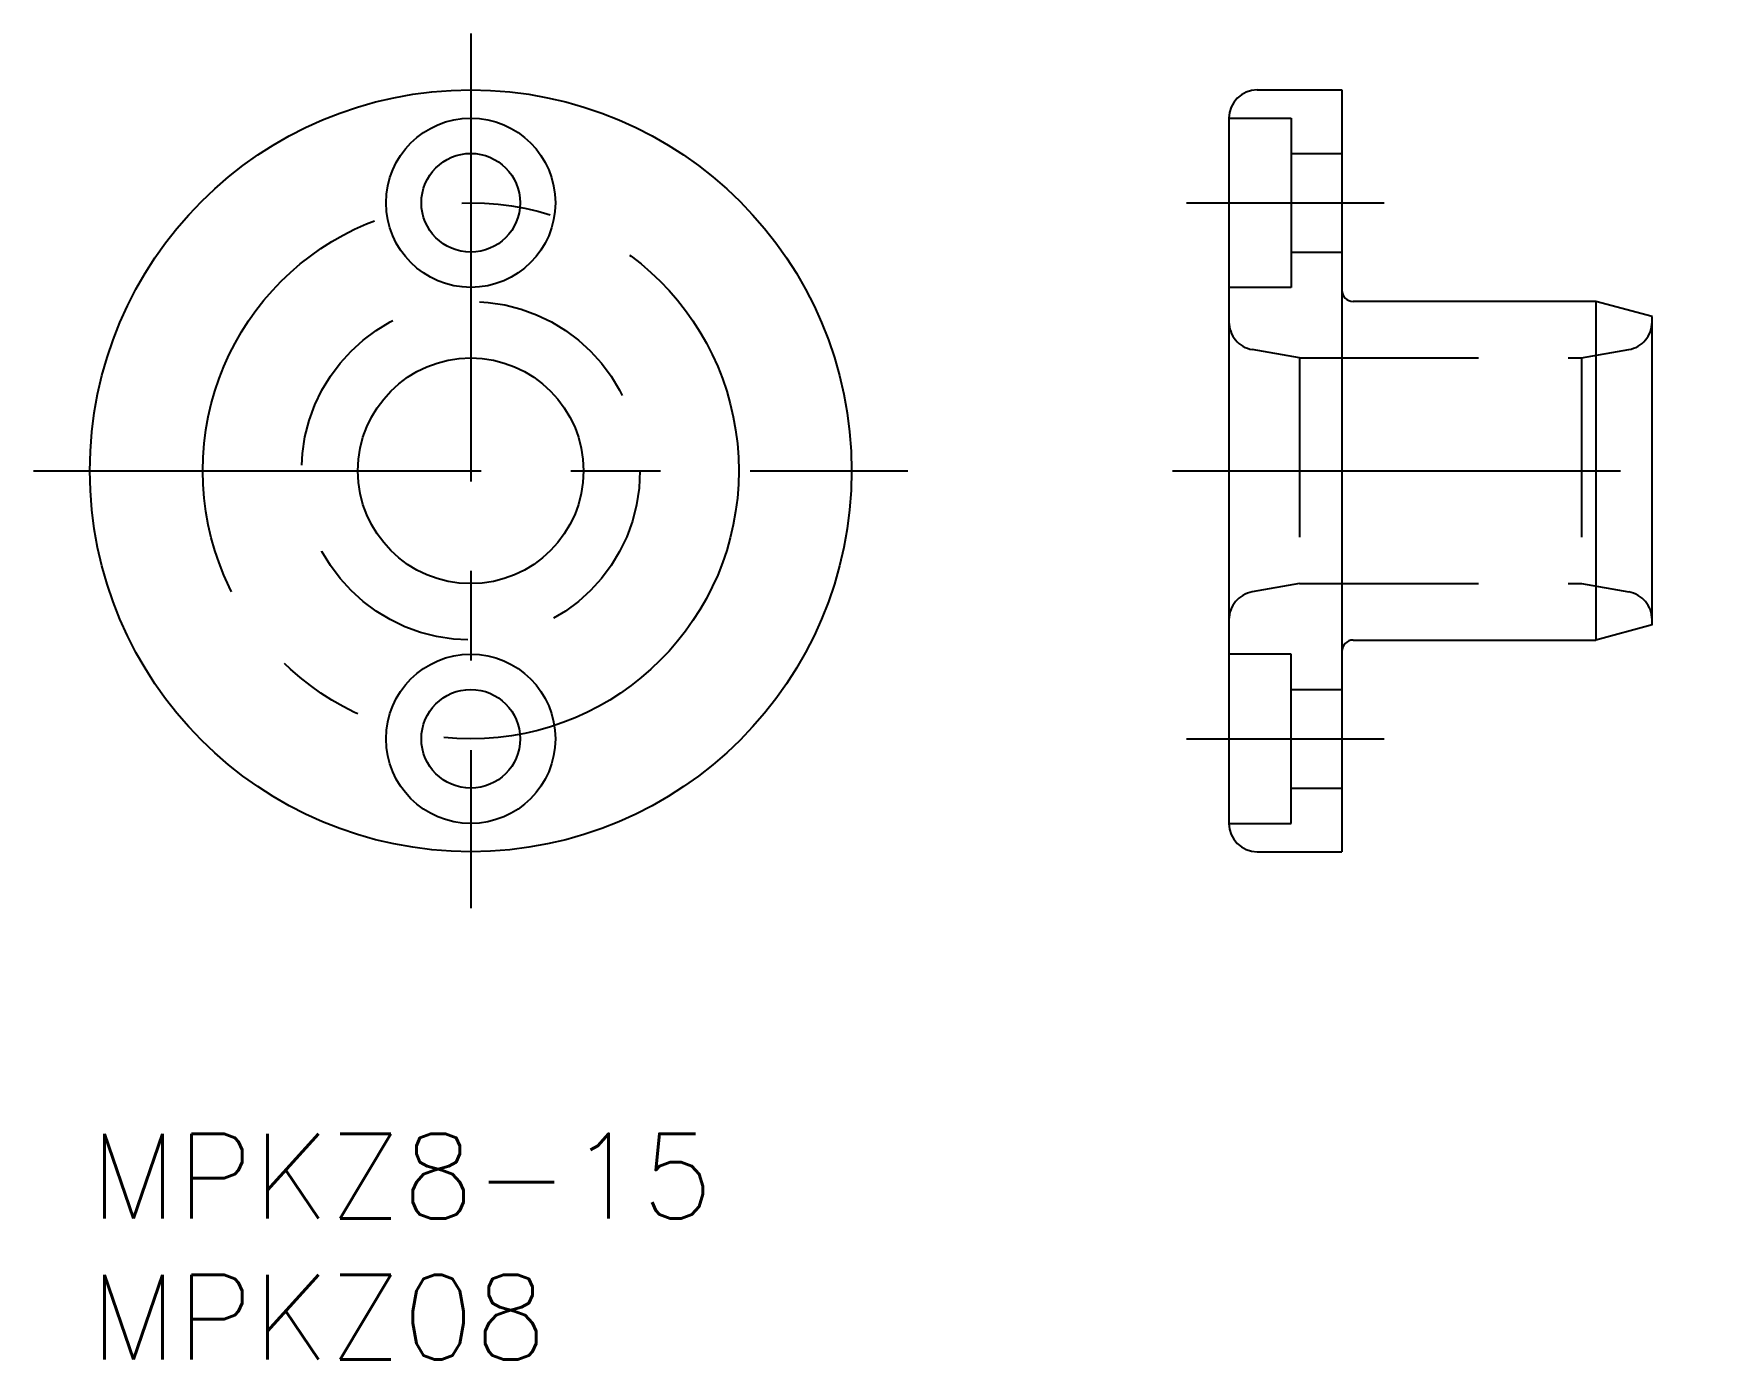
# Model space of a CAD drawing. Extents: x -2 to 57.4, y -8 to 39.
import ezdxf

# ---------------------------------------------------------------- set-up
doc = ezdxf.new("R2010")
doc.units = 0
doc.header["$LTSCALE"] = 0.5
doc.linetypes.add('CENTER', pattern=[50.8, 31.75, -6.35, 6.35, -6.35])
doc.linetypes.add('DASHED', pattern=[19.05, 12.7, -6.35])
for name, color, linetype in [('MSM_CENTER', 1, 'CENTER'), ('MSM_CONTINUOUS', 7, 'CONTINUOUS'), ('MSM_DASHED', 4, 'DASHED'), ('MSM_PART_NUMBER', 7, 'CONTINUOUS')]:
    doc.layers.add(name, color=color, linetype=linetype)
doc.styles.get("Standard").update_dxf_attribs({"font": 'txt.shx', "height": 3, "bigfont": 'bigfont.shx'})

# ---------------------------------------------------------------- blocks, each defined once
blk = doc.blocks.new('*U2')
at = {"layer": 'MSM_PART_NUMBER'}
blk.add_text('MPKZ8-15', height=3, dxfattribs=at).set_placement((0, -3))
blk = doc.blocks.new('*U3')
at = {"layer": 'MSM_PART_NUMBER'}
blk.add_text('MPKZ08', height=3, dxfattribs=at).set_placement((0, -8))

msp = doc.modelspace()

# ---------------------------------------------------------------- linework, layer by layer
at = {"layer": 'MSM_CENTER'}
for p, q in [((13.5, 39), (13.5, 8)), ((38.878, 33), (45.878, 33)), ((-2, 23.5), (29, 23.5)), ((38.378, 23.5), (57.378, 23.5)), ((38.878, 14), (45.878, 14))]:
    msp.add_line(p, q, dxfattribs=at)
msp.add_circle((13.5, 23.5), 9.5, dxfattribs=at)
at = {"layer": 'MSM_CONTINUOUS'}
for p, q in [((41.378, 37), (44.378, 37)), ((44.378, 37), (44.378, 10)), ((40.378, 36), (40.378, 11)), ((53.378, 29.5), (44.778, 29.5)), ((53.378, 29.5), (53.378, 17.5)), ((55.378, 28.964), (53.378, 29.5)), ((55.378, 18.036), (55.378, 28.964)), ((55.378, 18.036), (53.378, 17.5)), ((44.778, 17.5), (53.378, 17.5)), ((41.378, 10), (44.378, 10))]:
    msp.add_line(p, q, dxfattribs=at)
for centre, radius in [((13.5, 23.5), 13.5), ((13.5, 33), 3), ((13.5, 33), 1.75), ((13.5, 23.5), 4), ((13.5, 14), 3), ((13.5, 14), 1.75)]:
    msp.add_circle(centre, radius, dxfattribs=at)
for centre, radius, start, end in [((41.378, 36), 1, 90, 180), ((44.778, 29.9), 0.4, 180, 270), ((44.778, 17.1), 0.4, 90, 180), ((41.378, 11), 1, 180, 270)]:
    msp.add_arc(centre, radius, start, end, dxfattribs=at)
at = {"layer": 'MSM_DASHED'}
for p, q in [((40.378, 36), (42.578, 36)), ((42.578, 36), (42.578, 30)), ((42.578, 34.75), (44.378, 34.75)), ((42.578, 31.25), (44.378, 31.25)), ((42.578, 30), (40.378, 30)), ((42.878, 27.5), (41.204, 27.795)), ((42.878, 27.5), (52.878, 27.5)), ((42.878, 27.5), (42.878, 19.5)), ((52.878, 27.5), (54.551, 27.795)), ((52.878, 27.5), (52.878, 19.5)), ((42.878, 19.5), (41.204, 19.205)), ((42.878, 19.5), (52.878, 19.5)), ((52.878, 19.5), (54.551, 19.205)), ((42.578, 17), (40.378, 17)), ((42.578, 11), (42.578, 17)), ((42.578, 15.75), (44.378, 15.75)), ((42.578, 12.25), (44.378, 12.25)), ((40.378, 11), (42.578, 11))]:
    msp.add_line(p, q, dxfattribs=at)
msp.add_circle((13.5, 23.5), 6, dxfattribs=at)
for centre, start, end in [((41.378, 28.78), 180, 260), ((54.378, 28.78), 280, 0), ((41.378, 18.22), 100, 180), ((54.378, 18.22), 0, 80)]:
    msp.add_arc(centre, 1, start, end, dxfattribs=at)

# ---------------------------------------------------------------- block references
at = {"layer": 'MSM_CONTINUOUS'}
for name in ['*U2', '*U3']:
    msp.add_blockref(name, (0, 0), dxfattribs=at)

doc.saveas('drawing.dxf')
